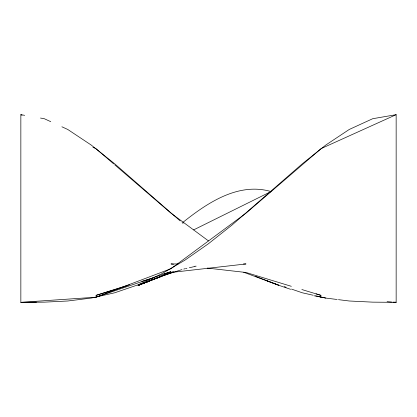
<?xml version="1.0" encoding="UTF-8"?>
<svg xmlns="http://www.w3.org/2000/svg" width="417" height="417" viewBox="0 0 417 417"><rect width="100%" height="100%" fill="white"/><g stroke="black" fill="none" stroke-linecap="round" stroke-linejoin="round"><path stroke-width="0.63" d="M183.089 222.23C207.411 202.798 238.441 182.02 271.05 191.554L193.66 229.882M338.458 299.651L349.238 300.996L372.694 302.148L396.15 302.325L396.15 114.675L321.09 148.603L246.03 213.155L170.97 268.699L95.91 297.222L20.85 302.325L20.85 114.675L24.655 115.332M173.316 271.639L138.131 285.301L149.859 280.782M149.859 280.943L138.131 285.207L161.588 276.278L138.131 285.322L161.588 276.2M149.859 280.834L138.131 285.332L149.859 280.876M149.859 280.683L173.316 272.066L161.588 276.012L181.958 269.611M95.91 297.222L170.97 271.691L163.527 274.042M129.406 284.821L95.91 295.403L126.304 286.125M141.816 281.392L154.222 277.602M183.808 269.069L185.044 268.704M185.659 268.569L186.894 268.287M189.365 267.73L194.921 266.473M396.15 114.675L372.694 118.715L349.238 129.473L325.781 145.059L302.325 163.787L231.956 225.091L208.5 243.684L185.044 260.093L161.588 273.875L138.131 284.785L114.675 292.797L91.219 298.072L67.763 300.996L44.306 302.148L20.85 302.325L36.487 302.158M194.921 266.291L196.157 266.135M170.97 272.489L246.03 263.951L243.439 263.951M178.09 263.951L170.97 263.951L173.561 264.242M323.681 297.399L321.09 297.222L318.666 296.299M387.091 301.71L391.62 302.017M392.913 302.106L396.15 302.325L394.946 302.096M207.207 268.074L246.03 272.489L291.316 286.312M314.053 295.762L325.781 298.072L337.191 299.495M40.501 118.058L44.306 118.715L50.759 121.675M313.104 295.22L302.325 292.797L291.499 289.101M315.638 295.789L325.781 298.072M301.861 289.534L321.09 295.403L316.128 293.834M290.597 289.315L278.869 285.332L243.684 272.249M284.279 286.635L286.088 287.25M267.141 280.912L278.869 285.259L255.412 276.278M20.85 114.675L22.033 115.212M92.955 147.269L95.91 148.603L113.69 163.891M61.898 126.784L67.763 129.473L91.219 145.059L114.675 163.787L180.154 220.901M208.5 240.927L170.97 213.155L114.675 164.741M182.109 222.579L183.089 223.418"/></g></svg>
